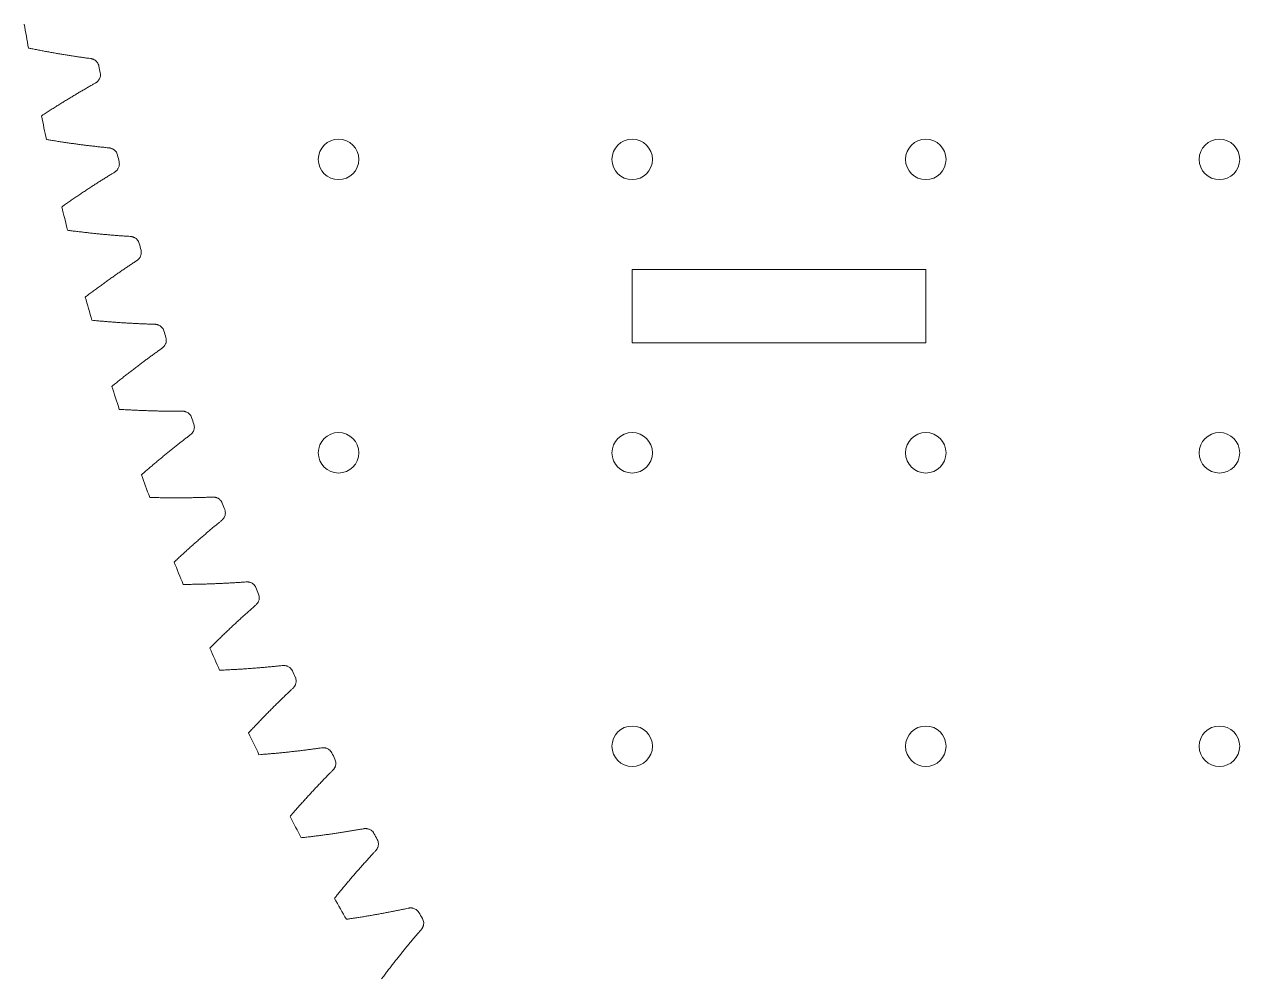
# Model space of a CAD drawing. Header units: inches. Extents: x 0.6 to 19, y 0.5 to 18.9.
# Drawn here: x 0.721 to 4.861, y 4.94 to 8.193 of the extents above; entities that cross this region are included whole.
import ezdxf

# ---------------------------------------------------------------- set-up
doc = ezdxf.new("R2010")
doc.units = ezdxf.units.IN
doc.header["$MEASUREMENT"] = 0

msp = doc.modelspace()

# ---------------------------------------------------------------- linework, layer by layer
at = {"color": 7, "linetype": 'Continuous', "lineweight": 15}
for p, q in [((2.7916, 7.3572), (3.7916, 7.3572)), ((2.7916, 7.1072), (2.7916, 7.3572)), ((3.7916, 7.1072), (3.7916, 7.3572)), ((2.7916, 7.1072), (3.7916, 7.1072))]:
    msp.add_line(p, q, dxfattribs=at)
for centre in [(1.7916, 7.7322), (2.7916, 7.7322), (3.7916, 7.7322), (4.7916, 7.7322), (1.7916, 6.7322), (2.7916, 6.7322), (3.7916, 6.7322), (4.7916, 6.7322), (2.7916, 5.7322), (3.7916, 5.7322), (4.7916, 5.7322)]:
    msp.add_circle(centre, 0.069, dxfattribs=at)
for radius, start, end in [(9.2, 189.63395, 190.14627), (8.975, 190.80333, 190.95491), (9.2, 191.61197, 192.12429), (8.975, 192.78135, 192.93293), (9.2, 193.59, 194.10231), (8.975, 194.75938, 194.91095), (9.2, 195.56802, 196.08033), (8.975, 196.7374, 196.88898), (9.2, 197.54604, 198.05836), (8.975, 198.71542, 198.867), (9.2, 199.52406, 200.03638), (8.975, 200.69344, 200.84502), (9.2, 201.50208, 202.0144), (8.975, 202.67146, 202.82304), (9.2, 203.48011, 203.99242), (8.975, 204.64948, 204.80106), (9.2, 205.45813, 205.97044), (8.975, 206.62751, 206.77909), (9.2, 207.43615, 207.94847), (8.975, 208.60553, 208.75711), (9.2, 209.41417, 209.92649), (8.975, 210.58355, 210.73513)]:
    msp.add_arc((9.7916, 9.7322), radius, start, end, dxfattribs=at)
for points, knots in [([(0.9757, 8.05), (0.975, 8.0524), (0.9738, 8.0569), (0.9703, 8.0627), (0.9665, 8.067), (0.9627, 8.0699), (0.9595, 8.0719), (0.9566, 8.0732), (0.9542, 8.0741), (0.952, 8.0748), (0.9501, 8.0753), (0.9483, 8.0756), (0.9438, 8.0763), (0.9354, 8.0774), (0.923, 8.0791), (0.9093, 8.0811), (0.8954, 8.0831), (0.8813, 8.0853), (0.8671, 8.0875), (0.8527, 8.0899), (0.8381, 8.0923), (0.8233, 8.0949), (0.8083, 8.0976), (0.7932, 8.1003), (0.7779, 8.1032), (0.7624, 8.1062), (0.7482, 8.109), (0.7393, 8.1108), (0.7355, 8.1116)], [0, 0, 0, 0, 0.0281422, 0.0544033, 0.076448, 0.0943064, 0.1087144, 0.1205172, 0.1304264, 0.1389802, 0.1465701, 0.1534791, 0.1599127, 0.1988525, 0.2512062, 0.3043093, 0.3581618, 0.4127637, 0.468115, 0.5242158, 0.5810659, 0.6386654, 0.6970143, 0.7561127, 0.8159604, 0.8765575, 0.9379041, 0.9821736, 0.9821736, 0.9821736, 0.9821736]), ([(0.7799, 7.8804), (0.7831, 7.8825), (0.7908, 7.8876), (0.8029, 7.8954), (0.8162, 7.9039), (0.8293, 7.9123), (0.8424, 7.9204), (0.8553, 7.9285), (0.8681, 7.9363), (0.8807, 7.944), (0.8932, 7.9515), (0.9056, 7.9589), (0.9179, 7.9661), (0.93, 7.9732), (0.942, 7.98), (0.9529, 7.9863), (0.9603, 7.9904), (0.9642, 7.9927), (0.9657, 7.9937), (0.9674, 7.9948), (0.9691, 7.9963), (0.9711, 7.998), (0.9732, 8.0003), (0.9755, 8.0034), (0.9779, 8.0075), (0.9799, 8.0129), (0.981, 8.0195), (0.9804, 8.0242), (0.9802, 8.0267)], [0.0178264, 0.0178264, 0.0178264, 0.0178264, 0.0620959, 0.1234425, 0.1840396, 0.2438873, 0.3029857, 0.3613346, 0.4189341, 0.4757842, 0.531885, 0.5872363, 0.6418382, 0.6956907, 0.7487938, 0.8011475, 0.8400873, 0.8465209, 0.8534299, 0.8610198, 0.8695736, 0.8794828, 0.8912856, 0.9056936, 0.923552, 0.9455967, 0.9718578, 1, 1, 1, 1]), ([(1.039, 7.7467), (1.0383, 7.749), (1.0369, 7.7536), (1.0332, 7.7592), (1.0292, 7.7633), (1.0254, 7.7661), (1.022, 7.768), (1.0192, 7.7692), (1.0167, 7.7701), (1.0145, 7.7707), (1.0125, 7.7711), (1.0107, 7.7714), (1.0062, 7.7719), (0.9978, 7.7727), (0.9853, 7.774), (0.9716, 7.7755), (0.9576, 7.7771), (0.9435, 7.7787), (0.9292, 7.7805), (0.9147, 7.7823), (0.9, 7.7843), (0.8852, 7.7863), (0.8701, 7.7885), (0.8549, 7.7907), (0.8395, 7.793), (0.8239, 7.7955), (0.8097, 7.7978), (0.8006, 7.7993), (0.7968, 7.7999)], [0, 0, 0, 0, 0.0281422, 0.0544033, 0.076448, 0.0943064, 0.1087144, 0.1205172, 0.1304264, 0.1389802, 0.1465701, 0.1534791, 0.1599127, 0.1988525, 0.2512062, 0.3043093, 0.3581618, 0.4127637, 0.468115, 0.5242158, 0.5810659, 0.6386654, 0.6970143, 0.7561127, 0.8159604, 0.8765575, 0.9379041, 0.9821736, 0.9821736, 0.9821736, 0.9821736]), ([(0.8492, 7.5705), (0.8523, 7.5727), (0.8598, 7.578), (0.8717, 7.5862), (0.8846, 7.5952), (0.8975, 7.604), (0.9103, 7.6126), (0.9229, 7.6211), (0.9354, 7.6294), (0.9478, 7.6375), (0.96, 7.6455), (0.9721, 7.6532), (0.9841, 7.6609), (0.996, 7.6683), (1.0078, 7.6756), (1.0184, 7.6822), (1.0257, 7.6866), (1.0295, 7.689), (1.031, 7.6901), (1.0326, 7.6913), (1.0343, 7.6928), (1.0362, 7.6946), (1.0382, 7.697), (1.0405, 7.7001), (1.0427, 7.7043), (1.0445, 7.7098), (1.0454, 7.7164), (1.0447, 7.7211), (1.0443, 7.7235)], [0.0178264, 0.0178264, 0.0178264, 0.0178264, 0.0620959, 0.1234425, 0.1840396, 0.2438873, 0.3029857, 0.3613346, 0.4189341, 0.4757842, 0.531885, 0.5872363, 0.6418382, 0.6956907, 0.7487938, 0.8011475, 0.8400873, 0.8465209, 0.8534299, 0.8610198, 0.8695736, 0.8794828, 0.8912856, 0.9056936, 0.923552, 0.9455967, 0.9718578, 1, 1, 1, 1]), ([(1.1127, 7.4458), (1.1119, 7.4481), (1.1104, 7.4526), (1.1065, 7.4581), (1.1024, 7.4621), (1.0985, 7.4647), (1.0951, 7.4665), (1.0921, 7.4676), (1.0896, 7.4684), (1.0874, 7.4689), (1.0854, 7.4692), (1.0836, 7.4695), (1.0791, 7.4699), (1.0706, 7.4703), (1.0581, 7.4712), (1.0443, 7.4722), (1.0304, 7.4733), (1.0162, 7.4745), (1.0018, 7.4758), (0.9873, 7.4771), (0.9726, 7.4785), (0.9576, 7.4801), (0.9425, 7.4817), (0.9272, 7.4834), (0.9118, 7.4852), (0.8961, 7.4871), (0.8818, 7.4889), (0.8727, 7.4901), (0.8689, 7.4906)], [0, 0, 0, 0, 0.0281422, 0.0544033, 0.076448, 0.0943064, 0.1087144, 0.1205172, 0.1304264, 0.1389802, 0.1465701, 0.1534791, 0.1599127, 0.1988525, 0.2512062, 0.3043093, 0.3581618, 0.4127637, 0.468115, 0.5242158, 0.5810659, 0.6386654, 0.6970143, 0.7561127, 0.8159604, 0.8765575, 0.9379041, 0.9821736, 0.9821736, 0.9821736, 0.9821736]), ([(0.9291, 7.2631), (0.9322, 7.2654), (0.9395, 7.271), (0.951, 7.2796), (0.9637, 7.2891), (0.9763, 7.2983), (0.9887, 7.3073), (1.001, 7.3162), (1.0132, 7.3249), (1.0253, 7.3335), (1.0373, 7.3419), (1.0492, 7.3501), (1.0609, 7.3581), (1.0725, 7.366), (1.084, 7.3737), (1.0944, 7.3806), (1.1015, 7.3852), (1.1053, 7.3878), (1.1067, 7.3889), (1.1083, 7.3902), (1.1099, 7.3917), (1.1117, 7.3936), (1.1137, 7.3961), (1.1158, 7.3993), (1.1179, 7.4035), (1.1195, 7.4091), (1.1202, 7.4157), (1.1193, 7.4204), (1.1188, 7.4228)], [0.0178264, 0.0178264, 0.0178264, 0.0178264, 0.0620959, 0.1234425, 0.1840396, 0.2438873, 0.3029857, 0.3613346, 0.4189341, 0.4757842, 0.531885, 0.5872363, 0.6418382, 0.6956907, 0.7487938, 0.8011475, 0.8400873, 0.8465209, 0.8534299, 0.8610198, 0.8695736, 0.8794828, 0.8912856, 0.9056936, 0.923552, 0.9455967, 0.9718578, 1, 1, 1, 1]), ([(1.1968, 7.1476), (1.196, 7.1499), (1.1943, 7.1543), (1.1902, 7.1596), (1.1859, 7.1635), (1.1819, 7.166), (1.1784, 7.1677), (1.1755, 7.1687), (1.1729, 7.1694), (1.1707, 7.1698), (1.1687, 7.1701), (1.1669, 7.1703), (1.1624, 7.1705), (1.1539, 7.1706), (1.1414, 7.1711), (1.1276, 7.1716), (1.1136, 7.1723), (1.0994, 7.1729), (1.085, 7.1737), (1.0704, 7.1746), (1.0556, 7.1755), (1.0406, 7.1765), (1.0255, 7.1776), (1.0101, 7.1788), (0.9946, 7.1801), (0.9789, 7.1814), (0.9645, 7.1827), (0.9554, 7.1836), (0.9516, 7.184)], [0, 0, 0, 0, 0.0281422, 0.0544033, 0.076448, 0.0943064, 0.1087144, 0.1205172, 0.1304264, 0.1389802, 0.1465701, 0.1534791, 0.1599127, 0.1988525, 0.2512062, 0.3043093, 0.3581618, 0.4127637, 0.468115, 0.5242158, 0.5810659, 0.6386654, 0.6970143, 0.7561127, 0.8159604, 0.8765575, 0.9379041, 0.9821736, 0.9821736, 0.9821736, 0.9821736]), ([(1.0196, 6.9587), (1.0226, 6.9611), (1.0297, 6.9669), (1.041, 6.976), (1.0533, 6.9858), (1.0655, 6.9955), (1.0776, 7.005), (1.0897, 7.0143), (1.1016, 7.0234), (1.1134, 7.0323), (1.125, 7.0411), (1.1366, 7.0497), (1.148, 7.0582), (1.1594, 7.0664), (1.1706, 7.0745), (1.1807, 7.0819), (1.1877, 7.0867), (1.1914, 7.0894), (1.1928, 7.0905), (1.1943, 7.0919), (1.1959, 7.0935), (1.1976, 7.0954), (1.1995, 7.0979), (1.2015, 7.1012), (1.2034, 7.1055), (1.2049, 7.1111), (1.2053, 7.1178), (1.2042, 7.1224), (1.2037, 7.1248)], [0.0178264, 0.0178264, 0.0178264, 0.0178264, 0.0620959, 0.1234425, 0.1840396, 0.2438873, 0.3029857, 0.3613346, 0.4189341, 0.4757842, 0.531885, 0.5872363, 0.6418382, 0.6956907, 0.7487938, 0.8011475, 0.8400873, 0.8465209, 0.8534299, 0.8610198, 0.8695736, 0.8794828, 0.8912856, 0.9056936, 0.923552, 0.9455967, 0.9718578, 1, 1, 1, 1]), ([(1.2912, 6.8525), (1.2902, 6.8547), (1.2884, 6.8591), (1.2841, 6.8643), (1.2797, 6.868), (1.2756, 6.8704), (1.2721, 6.8719), (1.2691, 6.8728), (1.2665, 6.8734), (1.2643, 6.8738), (1.2623, 6.874), (1.2605, 6.8741), (1.256, 6.8742), (1.2475, 6.874), (1.2349, 6.8741), (1.2211, 6.8741), (1.2071, 6.8743), (1.1929, 6.8744), (1.1785, 6.8747), (1.1639, 6.8751), (1.1491, 6.8755), (1.1341, 6.876), (1.1189, 6.8765), (1.1035, 6.8772), (1.0879, 6.8779), (1.0722, 6.8788), (1.0578, 6.8796), (1.0486, 6.8801), (1.0448, 6.8804)], [0, 0, 0, 0, 0.0281422, 0.0544033, 0.076448, 0.0943064, 0.1087144, 0.1205172, 0.1304264, 0.1389802, 0.1465701, 0.1534791, 0.1599127, 0.1988525, 0.2512062, 0.3043093, 0.3581618, 0.4127637, 0.468115, 0.5242158, 0.5810659, 0.6386654, 0.6970143, 0.7561127, 0.8159604, 0.8765575, 0.9379041, 0.9821736, 0.9821736, 0.9821736, 0.9821736]), ([(1.1206, 6.6576), (1.1235, 6.6601), (1.1304, 6.6661), (1.1413, 6.6756), (1.1533, 6.6858), (1.1652, 6.6959), (1.177, 6.7058), (1.1887, 6.7155), (1.2002, 6.7251), (1.2117, 6.7344), (1.2231, 6.7436), (1.2343, 6.7526), (1.2455, 6.7614), (1.2565, 6.7701), (1.2674, 6.7785), (1.2774, 6.7862), (1.2842, 6.7913), (1.2877, 6.7941), (1.2891, 6.7953), (1.2905, 6.7967), (1.2921, 6.7983), (1.2938, 6.8004), (1.2956, 6.8029), (1.2974, 6.8063), (1.2992, 6.8107), (1.3004, 6.8163), (1.3006, 6.823), (1.2994, 6.8276), (1.2988, 6.83)], [0.0178264, 0.0178264, 0.0178264, 0.0178264, 0.0620959, 0.1234425, 0.1840396, 0.2438873, 0.3029857, 0.3613346, 0.4189341, 0.4757842, 0.531885, 0.5872363, 0.6418382, 0.6956907, 0.7487938, 0.8011475, 0.8400873, 0.8465209, 0.8534299, 0.8610198, 0.8695736, 0.8794828, 0.8912856, 0.9056936, 0.923552, 0.9455967, 0.9718578, 1, 1, 1, 1]), ([(1.3956, 6.5608), (1.3946, 6.563), (1.3926, 6.5673), (1.3882, 6.5723), (1.3836, 6.5759), (1.3795, 6.5782), (1.3759, 6.5795), (1.3729, 6.5804), (1.3703, 6.5809), (1.368, 6.5811), (1.366, 6.5813), (1.3642, 6.5813), (1.3597, 6.5813), (1.3512, 6.5808), (1.3387, 6.5804), (1.3249, 6.58), (1.3109, 6.5796), (1.2966, 6.5794), (1.2822, 6.5791), (1.2676, 6.579), (1.2528, 6.5789), (1.2378, 6.5788), (1.2226, 6.5789), (1.2072, 6.579), (1.1916, 6.5792), (1.1759, 6.5795), (1.1614, 6.5798), (1.1523, 6.5801), (1.1484, 6.5802)], [0, 0, 0, 0, 0.0281422, 0.0544033, 0.076448, 0.0943064, 0.1087144, 0.1205172, 0.1304264, 0.1389802, 0.1465701, 0.1534791, 0.1599127, 0.1988525, 0.2512062, 0.3043093, 0.3581618, 0.4127637, 0.468115, 0.5242158, 0.5810659, 0.6386654, 0.6970143, 0.7561127, 0.8159604, 0.8765575, 0.9379041, 0.9821736, 0.9821736, 0.9821736, 0.9821736]), ([(1.2319, 6.3601), (1.2347, 6.3627), (1.2414, 6.369), (1.252, 6.3788), (1.2636, 6.3895), (1.2751, 6.4), (1.2866, 6.4103), (1.2979, 6.4204), (1.3092, 6.4303), (1.3203, 6.4401), (1.3313, 6.4496), (1.3423, 6.459), (1.3531, 6.4682), (1.3638, 6.4772), (1.3745, 6.4861), (1.3841, 6.4941), (1.3907, 6.4994), (1.3942, 6.5023), (1.3955, 6.5036), (1.3969, 6.505), (1.3984, 6.5067), (1.4, 6.5088), (1.4017, 6.5114), (1.4035, 6.5148), (1.4051, 6.5193), (1.4062, 6.525), (1.4061, 6.5317), (1.4048, 6.5362), (1.4041, 6.5386)], [0.0178264, 0.0178264, 0.0178264, 0.0178264, 0.0620959, 0.1234425, 0.1840396, 0.2438873, 0.3029857, 0.3613346, 0.4189341, 0.4757842, 0.531885, 0.5872363, 0.6418382, 0.6956907, 0.7487938, 0.8011475, 0.8400873, 0.8465209, 0.8534299, 0.8610198, 0.8695736, 0.8794828, 0.8912856, 0.9056936, 0.923552, 0.9455967, 0.9718578, 1, 1, 1, 1]), ([(1.5101, 6.2729), (1.509, 6.275), (1.5069, 6.2793), (1.5023, 6.2842), (1.4976, 6.2876), (1.4934, 6.2897), (1.4897, 6.2909), (1.4867, 6.2917), (1.4841, 6.2921), (1.4818, 6.2923), (1.4798, 6.2923), (1.478, 6.2923), (1.4735, 6.2921), (1.465, 6.2914), (1.4525, 6.2906), (1.4387, 6.2896), (1.4247, 6.2888), (1.4105, 6.288), (1.3961, 6.2873), (1.3815, 6.2866), (1.3667, 6.286), (1.3518, 6.2855), (1.3366, 6.285), (1.3212, 6.2846), (1.3056, 6.2843), (1.2898, 6.284), (1.2754, 6.2838), (1.2662, 6.2837), (1.2624, 6.2837)], [0, 0, 0, 0, 0.0281422, 0.0544033, 0.076448, 0.0943064, 0.1087144, 0.1205172, 0.1304264, 0.1389802, 0.1465701, 0.1534791, 0.1599127, 0.1988525, 0.2512062, 0.3043093, 0.3581618, 0.4127637, 0.468115, 0.5242158, 0.5810659, 0.6386654, 0.6970143, 0.7561127, 0.8159604, 0.8765575, 0.9379041, 0.9821736, 0.9821736, 0.9821736, 0.9821736]), ([(1.3534, 6.0667), (1.3561, 6.0694), (1.3626, 6.0759), (1.3728, 6.0861), (1.3841, 6.0971), (1.3952, 6.108), (1.4063, 6.1187), (1.4173, 6.1292), (1.4282, 6.1395), (1.439, 6.1496), (1.4497, 6.1596), (1.4603, 6.1693), (1.4708, 6.1789), (1.4812, 6.1883), (1.4915, 6.1975), (1.5009, 6.2058), (1.5073, 6.2114), (1.5107, 6.2144), (1.512, 6.2157), (1.5133, 6.2172), (1.5147, 6.2189), (1.5163, 6.2211), (1.5179, 6.2238), (1.5195, 6.2272), (1.521, 6.2317), (1.5219, 6.2374), (1.5216, 6.2441), (1.5201, 6.2486), (1.5193, 6.251)], [0.0178264, 0.0178264, 0.0178264, 0.0178264, 0.0620959, 0.1234425, 0.1840396, 0.2438873, 0.3029857, 0.3613346, 0.4189341, 0.4757842, 0.531885, 0.5872363, 0.6418382, 0.6956907, 0.7487938, 0.8011475, 0.8400873, 0.8465209, 0.8534299, 0.8610198, 0.8695736, 0.8794828, 0.8912856, 0.9056936, 0.923552, 0.9455967, 0.9718578, 1, 1, 1, 1]), ([(1.6344, 5.9891), (1.6333, 5.9912), (1.631, 5.9954), (1.6262, 6.0001), (1.6214, 6.0033), (1.6171, 6.0053), (1.6135, 6.0064), (1.6104, 6.0071), (1.6078, 6.0074), (1.6055, 6.0075), (1.6035, 6.0075), (1.6017, 6.0074), (1.5972, 6.007), (1.5888, 6.006), (1.5763, 6.0048), (1.5625, 6.0034), (1.5486, 6.0021), (1.5344, 6.0008), (1.52, 5.9996), (1.5055, 5.9984), (1.4907, 5.9973), (1.4757, 5.9962), (1.4606, 5.9952), (1.4452, 5.9943), (1.4297, 5.9934), (1.4139, 5.9926), (1.3995, 5.9919), (1.3903, 5.9915), (1.3865, 5.9914)], [0, 0, 0, 0, 0.0281422, 0.0544033, 0.076448, 0.0943064, 0.1087144, 0.1205172, 0.1304264, 0.1389802, 0.1465701, 0.1534791, 0.1599127, 0.1988525, 0.2512062, 0.3043093, 0.3581618, 0.4127637, 0.468115, 0.5242158, 0.5810659, 0.6386654, 0.6970143, 0.7561127, 0.8159604, 0.8765575, 0.9379041, 0.9821736, 0.9821736, 0.9821736, 0.9821736]), ([(1.4849, 5.7776), (1.4875, 5.7804), (1.4938, 5.7871), (1.5037, 5.7976), (1.5145, 5.8091), (1.5253, 5.8203), (1.536, 5.8314), (1.5466, 5.8423), (1.5572, 5.853), (1.5676, 5.8635), (1.578, 5.8738), (1.5882, 5.8839), (1.5984, 5.8938), (1.6085, 5.9036), (1.6185, 5.9131), (1.6275, 5.9218), (1.6338, 5.9275), (1.637, 5.9307), (1.6383, 5.932), (1.6396, 5.9335), (1.6409, 5.9353), (1.6424, 5.9375), (1.6439, 5.9403), (1.6455, 5.9438), (1.6468, 5.9483), (1.6474, 5.9541), (1.6469, 5.9608), (1.6452, 5.9652), (1.6444, 5.9675)], [0.0178264, 0.0178264, 0.0178264, 0.0178264, 0.0620959, 0.1234425, 0.1840396, 0.2438873, 0.3029857, 0.3613346, 0.4189341, 0.4757842, 0.531885, 0.5872363, 0.6418382, 0.6956907, 0.7487938, 0.8011475, 0.8400873, 0.8465209, 0.8534299, 0.8610198, 0.8695736, 0.8794828, 0.8912856, 0.9056936, 0.923552, 0.9455967, 0.9718578, 1, 1, 1, 1]), ([(1.7685, 5.7098), (1.7672, 5.7119), (1.7648, 5.7159), (1.7599, 5.7205), (1.755, 5.7236), (1.7506, 5.7254), (1.7469, 5.7264), (1.7438, 5.7269), (1.7412, 5.7271), (1.739, 5.7272), (1.737, 5.7271), (1.7351, 5.727), (1.7306, 5.7264), (1.7223, 5.7251), (1.7098, 5.7234), (1.6961, 5.7216), (1.6822, 5.7198), (1.6681, 5.718), (1.6538, 5.7163), (1.6393, 5.7146), (1.6246, 5.713), (1.6097, 5.7114), (1.5945, 5.7099), (1.5792, 5.7084), (1.5637, 5.707), (1.548, 5.7057), (1.5336, 5.7045), (1.5245, 5.7038), (1.5206, 5.7035)], [0, 0, 0, 0, 0.0281422, 0.0544033, 0.076448, 0.0943064, 0.1087144, 0.1205172, 0.1304264, 0.1389802, 0.1465701, 0.1534791, 0.1599127, 0.1988525, 0.2512062, 0.3043093, 0.3581618, 0.4127637, 0.468115, 0.5242158, 0.5810659, 0.6386654, 0.6970143, 0.7561127, 0.8159604, 0.8765575, 0.9379041, 0.9821736, 0.9821736, 0.9821736, 0.9821736]), ([(1.6264, 5.4933), (1.6289, 5.4962), (1.6349, 5.5031), (1.6444, 5.5139), (1.6549, 5.5257), (1.6653, 5.5374), (1.6756, 5.5488), (1.6858, 5.56), (1.696, 5.571), (1.7061, 5.5819), (1.716, 5.5926), (1.726, 5.603), (1.7358, 5.6133), (1.7455, 5.6234), (1.7552, 5.6333), (1.7639, 5.6422), (1.77, 5.6482), (1.7731, 5.6515), (1.7743, 5.6529), (1.7755, 5.6544), (1.7769, 5.6563), (1.7782, 5.6585), (1.7797, 5.6613), (1.7811, 5.6649), (1.7822, 5.6695), (1.7827, 5.6752), (1.7819, 5.6819), (1.7801, 5.6863), (1.7792, 5.6885)], [0.0178264, 0.0178264, 0.0178264, 0.0178264, 0.0620959, 0.1234425, 0.1840396, 0.2438873, 0.3029857, 0.3613346, 0.4189341, 0.4757842, 0.531885, 0.5872363, 0.6418382, 0.6956907, 0.7487938, 0.8011475, 0.8400873, 0.8465209, 0.8534299, 0.8610198, 0.8695736, 0.8794828, 0.8912856, 0.9056936, 0.923552, 0.9455967, 0.9718578, 1, 1, 1, 1]), ([(1.9121, 5.4352), (1.9108, 5.4373), (1.9082, 5.4413), (1.9031, 5.4457), (1.8982, 5.4486), (1.8937, 5.4502), (1.89, 5.4511), (1.8869, 5.4515), (1.8843, 5.4516), (1.882, 5.4516), (1.88, 5.4515), (1.8782, 5.4513), (1.8737, 5.4506), (1.8654, 5.449), (1.853, 5.4469), (1.8394, 5.4445), (1.8255, 5.4423), (1.8115, 5.44), (1.7973, 5.4378), (1.7828, 5.4356), (1.7682, 5.4335), (1.7533, 5.4314), (1.7383, 5.4294), (1.723, 5.4274), (1.7075, 5.4254), (1.6919, 5.4235), (1.6775, 5.4218), (1.6684, 5.4208), (1.6646, 5.4204)], [0, 0, 0, 0, 0.0281422, 0.0544033, 0.076448, 0.0943064, 0.1087144, 0.1205172, 0.1304264, 0.1389802, 0.1465701, 0.1534791, 0.1599127, 0.1988525, 0.2512062, 0.3043093, 0.3581618, 0.4127637, 0.468115, 0.5242158, 0.5810659, 0.6386654, 0.6970143, 0.7561127, 0.8159604, 0.8765575, 0.9379041, 0.9821736, 0.9821736, 0.9821736, 0.9821736]), ([(1.7776, 5.2139), (1.78, 5.2169), (1.7857, 5.2241), (1.7949, 5.2352), (1.8049, 5.2474), (1.8149, 5.2594), (1.8248, 5.2711), (1.8347, 5.2827), (1.8444, 5.2941), (1.8541, 5.3053), (1.8637, 5.3163), (1.8733, 5.3271), (1.8828, 5.3377), (1.8921, 5.3481), (1.9014, 5.3583), (1.9099, 5.3676), (1.9157, 5.3738), (1.9187, 5.3772), (1.9199, 5.3786), (1.9211, 5.3802), (1.9223, 5.3821), (1.9236, 5.3844), (1.925, 5.3872), (1.9262, 5.3908), (1.9272, 5.3954), (1.9275, 5.4012), (1.9265, 5.4078), (1.9245, 5.4122), (1.9235, 5.4144)], [0.0178264, 0.0178264, 0.0178264, 0.0178264, 0.0620959, 0.1234425, 0.1840396, 0.2438873, 0.3029857, 0.3613346, 0.4189341, 0.4757842, 0.531885, 0.5872363, 0.6418382, 0.6956907, 0.7487938, 0.8011475, 0.8400873, 0.8465209, 0.8534299, 0.8610198, 0.8695736, 0.8794828, 0.8912856, 0.9056936, 0.923552, 0.9455967, 0.9718578, 1, 1, 1, 1]), ([(2.0651, 5.1658), (2.0637, 5.1678), (2.061, 5.1717), (2.0558, 5.1759), (2.0507, 5.1787), (2.0462, 5.1802), (2.0425, 5.1809), (2.0393, 5.1812), (2.0367, 5.1813), (2.0345, 5.1811), (2.0325, 5.1809), (2.0307, 5.1807), (2.0262, 5.1798), (2.0179, 5.1779), (2.0057, 5.1754), (1.9921, 5.1726), (1.9784, 5.1699), (1.9644, 5.1671), (1.9503, 5.1644), (1.9359, 5.1618), (1.9213, 5.1591), (1.9066, 5.1565), (1.8916, 5.154), (1.8764, 5.1514), (1.861, 5.149), (1.8454, 5.1465), (1.8312, 5.1444), (1.8221, 5.143), (1.8183, 5.1425)], [0, 0, 0, 0, 0.0281422, 0.0544033, 0.076448, 0.0943064, 0.1087144, 0.1205172, 0.1304264, 0.1389802, 0.1465701, 0.1534791, 0.1599127, 0.1988525, 0.2512062, 0.3043093, 0.3581618, 0.4127637, 0.468115, 0.5242158, 0.5810659, 0.6386654, 0.6970143, 0.7561127, 0.8159604, 0.8765575, 0.9379041, 0.9821736, 0.9821736, 0.9821736, 0.9821736]), ([(1.9383, 4.94), (1.9406, 4.9431), (1.9461, 4.9504), (1.9549, 4.9619), (1.9645, 4.9744), (1.974, 4.9867), (1.9835, 4.9988), (1.993, 5.0107), (2.0023, 5.0224), (2.0117, 5.034), (2.0209, 5.0453), (2.0301, 5.0564), (2.0391, 5.0673), (2.0482, 5.0781), (2.0571, 5.0886), (2.0652, 5.0982), (2.0709, 5.1045), (2.0737, 5.108), (2.0748, 5.1095), (2.076, 5.1111), (2.0772, 5.113), (2.0784, 5.1154), (2.0796, 5.1183), (2.0808, 5.1219), (2.0816, 5.1266), (2.0817, 5.1323), (2.0805, 5.1389), (2.0783, 5.1432), (2.0772, 5.1454)], [0.0178264, 0.0178264, 0.0178264, 0.0178264, 0.0620959, 0.1234425, 0.1840396, 0.2438873, 0.3029857, 0.3613346, 0.4189341, 0.4757842, 0.531885, 0.5872363, 0.6418382, 0.6956907, 0.7487938, 0.8011475, 0.8400873, 0.8465209, 0.8534299, 0.8610198, 0.8695736, 0.8794828, 0.8912856, 0.9056936, 0.923552, 0.9455967, 0.9718578, 1, 1, 1, 1])]:
    msp.add_open_spline(points, degree=3, knots=knots, dxfattribs=at)

doc.saveas('drawing.dxf')
